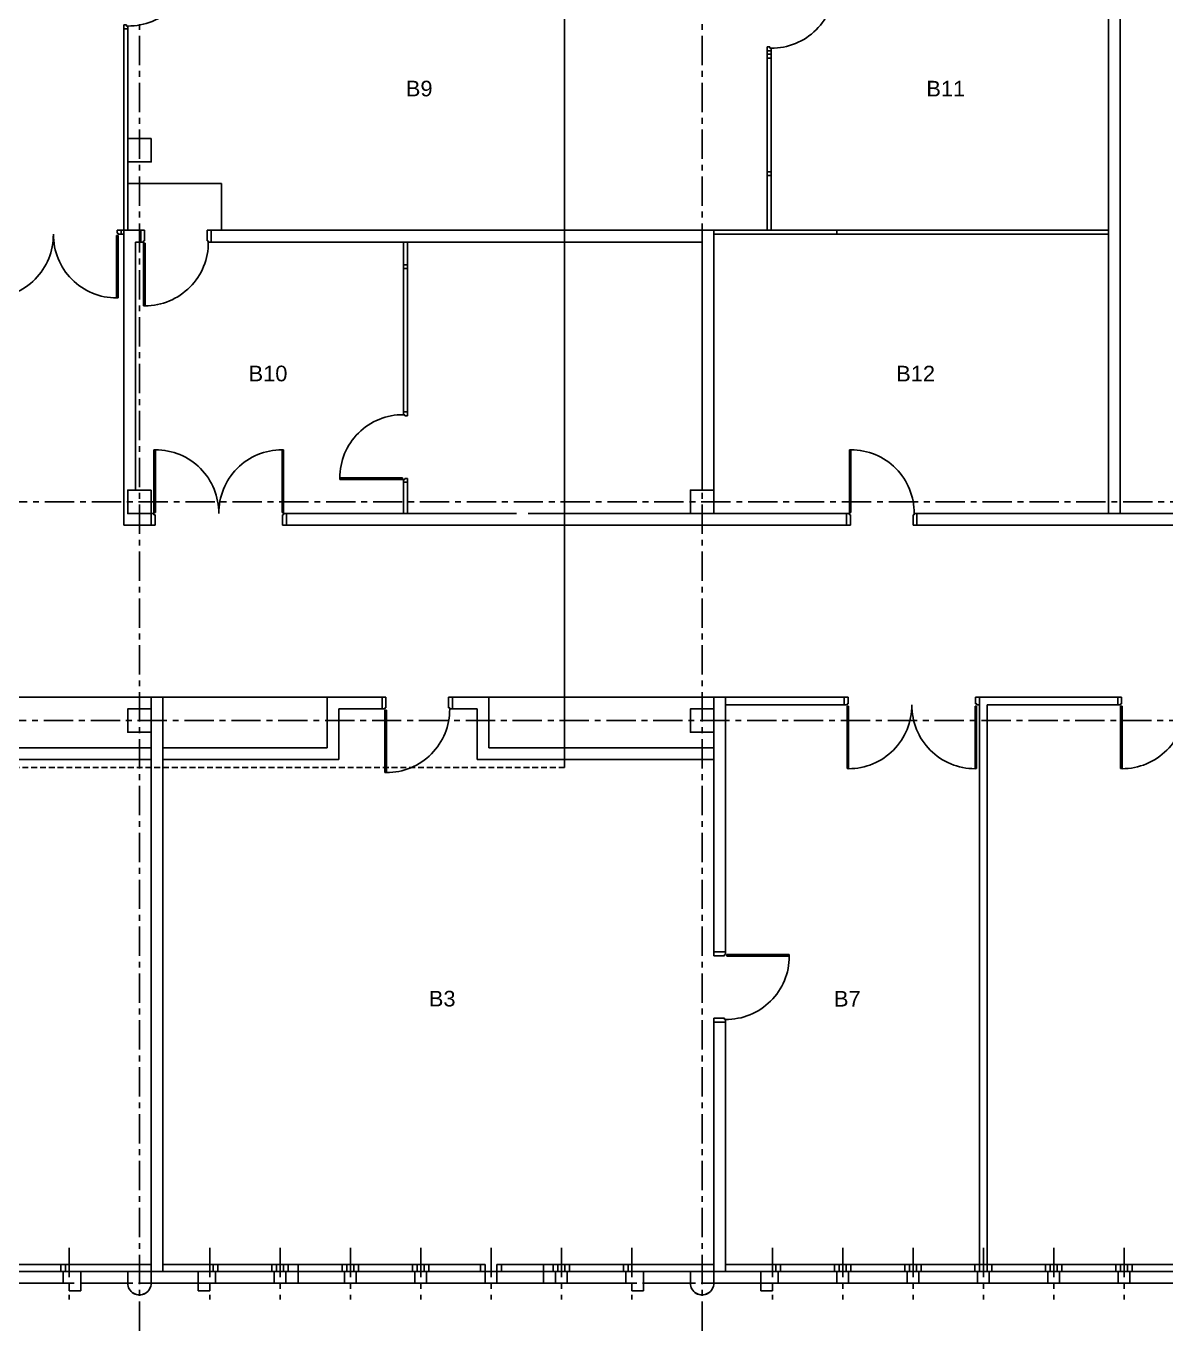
# Model space of a CAD drawing. Extents: x 1614 to 26454, y 2920 to 16595.
# Drawn here: x 6184 to 7643, y 2920 to 4590 of the extents above; entities that cross this region are included whole.
import ezdxf

# ---------------------------------------------------------------- set-up
doc = ezdxf.new("R2010")
doc.units = 0
doc.header["$MEASUREMENT"] = 0
doc.linetypes.add('AXES', pattern=[2, 1.25, -0.25, 0.25, -0.25])
doc.linetypes.add('CACHE', pattern=[0.375, 0.25, -0.125])
doc.layers.get('0').update_dxf_attribs({"linetype": 'CONTINUOUS'})
for name, color, linetype in [('BA_APPUI_FENETRE', 140, 'CONTINUOUS'), ('BA_AUVENT', 140, 'CACHE'), ('BA_AXE_TRAME', 253, 'AXES'), ('BA_CLOISON_EXISTANTE', 4, 'CONTINUOUS'), ('BA_DOUBLAGE', 134, 'CONTINUOUS'), ('BA_ESCALIER', 8, 'CONTINUOUS'), ('BA_MENUIS_EXTERIEURE', 6, 'CONTINUOUS'), ('BA_MENUIS_INTERIEURE', 202, 'CONTINUOUS'), ('BA_STRUCTURE', 5, 'CONTINUOUS'), ('TXT_REP_PIECE', 3, 'CONTINUOUS')]:
    doc.layers.add(name, color=color, linetype=linetype)

# ---------------------------------------------------------------- blocks, each defined once
blk = doc.blocks.new('baie1')
at = {"layer": 'BA_APPUI_FENETRE'}
blk.add_line((7.5, -5), (82.5, -5), dxfattribs=at)
at = {"layer": 'BA_DOUBLAGE'}
for p, q in [((4.5, 19), (0, 19)), ((85.5, 19), (90, 19))]:
    blk.add_line(p, q, dxfattribs=at)
at = {"layer": 'BA_MENUIS_EXTERIEURE'}
for p, q in [((4.5, 19), (85.5, 19)), ((4.5, 10), (4.5, 19)), ((10.5, 10), (10.5, 19)), ((79.5, 10), (79.5, 19)), ((85.5, 10), (85.5, 19)), ((4.5, 10), (85.5, 10))]:
    blk.add_line(p, q, dxfattribs=at)
at = {"layer": 'BA_STRUCTURE'}
for points in [[(0, 10), (7.5, 10), (7.5, -5), (0, -5)], [(90, -5), (82.5, -5), (82.5, 10), (90, 10)]]:
    blk.add_lwpolyline(points, dxfattribs=at)
blk = doc.blocks.new('P80_15')
for p, q in [((3.5, 96.5), (5.5, 96.5)), ((3.5, 16.5), (3.5, 96.5)), ((5.5, 16.5), (5.5, 96.6)), ((0, 0), (0, 15)), ((0, 15), (3.5, 15)), ((5, 0), (0, 0)), ((3.5, 16.5), (5.5, 16.5)), ((3.5, 15), (3.5, 13.5)), ((3.5, 13.5), (5, 13.5)), ((5, 13.5), (5, 0)), ((85, 13.5), (85, 0)), ((86.5, 13.5), (85, 13.5)), ((85, 0), (90, 0)), ((90, 15), (86.5, 15)), ((86.5, 15), (86.5, 13.5)), ((90, 0), (90, 15))]:
    blk.add_line(p, q)
for centre, radius, start, end in [((5.6, 15.7), 80.9, 359.5039, 90.0499), ((5, 13.5), 0, 270, 0), ((5.5, 16.5), 0, 270, 0)]:
    blk.add_arc(centre, radius, start, end)
blk = doc.blocks.new('P80_5')
for p, q in [((-5.5, 6.5), (-5.5, 86.6)), ((-3.5, 86.5), (-5.5, 86.5)), ((-3.5, 6.5), (-3.5, 86.5)), ((-90, 0), (-90, 5)), ((-90, 5), (-86.5, 5)), ((-85, 0), (-90, 0)), ((-86.5, 5), (-86.5, 3.5)), ((-86.5, 3.5), (-85, 3.5)), ((-85, 3.5), (-85, 0)), ((-3.5, 6.5), (-5.5, 6.5)), ((-5, 3.5), (-5, 0)), ((-3.5, 3.5), (-5, 3.5)), ((-5, 0), (0, 0)), ((0, 5), (-3.5, 5)), ((-3.5, 5), (-3.5, 3.5)), ((0, 0), (0, 5))]:
    blk.add_line(p, q)
for centre, radius, start, end in [((-5.6, 5.7), 80.9, 89.9501, 180.4961), ((-5.5, 6.5), 0, 180, 270), ((-5, 3.5), 0, 180, 270)]:
    blk.add_arc(centre, radius, start, end)
blk = doc.blocks.new('P160_15')
for p, q in [((3.5, 16.5), (3.5, 96.5)), ((3.5, 96.5), (5.5, 96.5)), ((5.5, 16.5), (5.5, 96.6)), ((167.5, 16.5), (167.5, 96.6)), ((169.5, 96.5), (167.5, 96.5)), ((169.5, 16.5), (169.5, 96.5)), ((0, 0), (0, 15)), ((0, 15), (3.5, 15)), ((5, 0), (0, 0)), ((3.5, 16.5), (5.5, 16.5)), ((3.5, 15), (3.5, 13.5)), ((3.5, 13.5), (5, 13.5)), ((5, 13.5), (5, 0)), ((169.5, 16.5), (167.5, 16.5)), ((168, 13.5), (168, 0)), ((169.5, 13.5), (168, 13.5)), ((168, 0), (173, 0)), ((169.5, 15), (169.5, 13.5)), ((173, 15), (169.5, 15)), ((173, 0), (173, 15))]:
    blk.add_line(p, q)
for centre, radius, start, end in [((5.6, 15.7), 80.9, 359.5039, 90.0499), ((167.4, 15.7), 80.9, 89.9501, 180.4961), ((5, 13.5), 0, 270, 0), ((5.5, 16.5), 0, 270, 0), ((167.5, 16.5), 0, 180, 270), ((168, 13.5), 0, 180, 270)]:
    blk.add_arc(centre, radius, start, end)

msp = doc.modelspace()

# ---------------------------------------------------------------- linework, layer by layer
at = {"layer": 'BA_APPUI_FENETRE'}
for p, q in [((6873.4, 4957.8), (6873.4, 3640.8)), ((6314.4, 2980.8), (6254.4, 2980.8)), ((6404.4, 2980.8), (6344.4, 2980.7)), ((6344.4, 2980.8), (6404.4, 2980.8)), ((6516.9, 2980.8), (6591.9, 2980.8)), ((6606.9, 2980.8), (6681.9, 2980.8)), ((6771.9, 2980.8), (6696.9, 2980.8)), ((6861.9, 2980.8), (6786.9, 2980.8)), ((7034.4, 2980.8), (6974.4, 2980.8)), ((7064.4, 2980.8), (7124.4, 2980.8)), ((7236.9, 2980.8), (7311.9, 2980.8)), ((7326.9, 2980.8), (7401.9, 2980.8)), ((7491.9, 2980.8), (7416.9, 2980.8)), ((7581.9, 2980.8), (7506.9, 2980.8))]:
    msp.add_line(p, q, dxfattribs=at)
at = {"layer": 'BA_AUVENT', "ltscale": 30}
msp.add_line((6873.4, 3640.8), (1684.4, 3640.8), dxfattribs=at)
at = {"layer": 'BA_AXE_TRAME', "ltscale": 30}
for p, q in [((6329.4, 2919.7), (6329.4, 8140.8)), ((7049.4, 2919.7), (7049.4, 4761.9)), ((4468.3, 3980.8), (8574.8, 3980.8)), ((3327, 3700.8), (9025.9, 3700.8)), ((6239.4, 3025.9), (6239.4, 2959.7)), ((6419.4, 3025.9), (6419.4, 2959.7)), ((6419.4, 3025.9), (6419.4, 2959.7)), ((6419.4, 3025.9), (6419.4, 2959.7)), ((6509.4, 3025.9), (6509.4, 2959.7)), ((6509.4, 3025.9), (6509.4, 2959.7)), ((6509.4, 3025.9), (6509.4, 2959.7)), ((6599.4, 3025.9), (6599.4, 2959.7)), ((6599.4, 3025.9), (6599.4, 2959.7)), ((6689.4, 3025.9), (6689.4, 2959.7)), ((6689.4, 3025.9), (6689.4, 2959.7)), ((6779.4, 3025.9), (6779.4, 2959.7)), ((6869.4, 3025.9), (6869.4, 2959.7)), ((6959.4, 3025.9), (6959.4, 2959.7)), ((7139.4, 3025.9), (7139.4, 2959.7)), ((7139.4, 3025.9), (7139.4, 2959.7)), ((7229.4, 3025.9), (7229.4, 2959.7)), ((7229.4, 3025.9), (7229.4, 2959.7)), ((7319.4, 3025.9), (7319.4, 2959.7)), ((7319.4, 3025.9), (7319.4, 2959.7)), ((7409.4, 3025.9), (7409.4, 2959.7)), ((7409.4, 3025.9), (7409.4, 2959.7)), ((7499.4, 3025.9), (7499.4, 2959.7)), ((7589.4, 3025.9), (7589.4, 2959.7)), ((4468.3, 2980.8), (8529.4, 2980.8))]:
    msp.add_line(p, q, dxfattribs=at)
at = {"layer": 'BA_CLOISON_EXISTANTE'}
for p, q in [((6309.4, 4586.2), (6309.4, 4328.3)), ((6314.4, 4586.2), (6314.4, 4328.3)), ((6305.8, 4328.3), (6305.8, 4323.3)), ((6309.4, 4328.3), (6305.8, 4328.3)), ((7064.4, 4328.3), (7569.4, 4328.3)), ((6309.4, 4323.3), (6305.8, 4323.3)), ((7064.4, 4323.3), (7569.4, 4323.3)), ((7079.4, 3730.8), (7231.4, 3730.8)), ((7404.4, 3730.8), (7404.4, 2995.8)), ((7404.4, 3730.8), (7581.4, 3730.8)), ((7079.4, 3720.8), (7231.4, 3720.8)), ((7414.4, 3720.8), (7414.4, 3004.8)), ((7414.4, 3720.8), (7581.4, 3720.8)), ((6494.4, 3665.8), (6489.4, 3665.8))]:
    msp.add_line(p, q, dxfattribs=at)
at = {"layer": 'BA_DOUBLAGE'}
for p, q in [((6251.4, 3004.8), (6239.4, 3004.8)), ((6329.4, 3004.8), (6317.7, 3004.8)), ((6329.4, 3004.8), (6317.7, 3004.8)), ((6329.4, 3004.8), (6317.7, 3004.8)), ((6329.4, 3004.8), (6341, 3004.8)), ((6329.4, 3004.8), (6341, 3004.8)), ((6329.4, 3004.8), (6344.4, 3004.8)), ((6513.9, 3004.8), (6509.4, 3004.8)), ((6594.9, 3004.8), (6599.4, 3004.8)), ((6603.9, 3004.8), (6599.4, 3004.8)), ((6684.9, 3004.8), (6689.4, 3004.8)), ((6693.9, 3004.8), (6689.4, 3004.8)), ((6864.9, 3004.8), (6869.4, 3004.8)), ((6971.4, 3004.8), (6959.4, 3004.8)), ((7049.4, 3004.8), (7037.7, 3004.8)), ((7049.4, 3004.8), (7037.7, 3004.8)), ((7049.4, 3004.8), (7037.7, 3004.8)), ((7049.4, 3004.8), (7061, 3004.8)), ((7049.4, 3004.8), (7061, 3004.8)), ((7049.4, 3004.8), (7064.4, 3004.8)), ((7127.4, 3004.8), (7139.4, 3004.8)), ((7233.9, 3004.8), (7229.4, 3004.8)), ((7314.9, 3004.8), (7319.4, 3004.8)), ((7323.9, 3004.8), (7319.4, 3004.8)), ((7494.9, 3004.8), (7499.4, 3004.8)), ((7503.9, 3004.8), (7499.4, 3004.8)), ((7584.9, 3004.8), (7589.4, 3004.8))]:
    msp.add_line(p, q, dxfattribs=at)
at = {"layer": 'BA_ESCALIER'}
for q in [(6314.4, 4388.3), (6434.4, 4328.3)]:
    msp.add_line((6434.4, 4388.3), q, dxfattribs=at)
at = {"layer": 'BA_MENUIS_EXTERIEURE'}
for p, q in [((6234.9, 3004.8), (6344.4, 3004.8)), ((6251.4, 2995.8), (6344.4, 2995.8)), ((6423.9, 3004.8), (6359.4, 3004.8)), ((6423.9, 2995.8), (6359.4, 2995.8)), ((6513.9, 3004.8), (6594.9, 3004.8)), ((6513.9, 2995.8), (6513.9, 3004.8)), ((6513.9, 2995.8), (6594.9, 2995.8)), ((6519.9, 2995.8), (6519.9, 3004.8)), ((6532.4, 3004.8), (6532.4, 2980.8)), ((6588.9, 2995.8), (6588.9, 3004.8)), ((6594.9, 2995.8), (6594.9, 3004.8)), ((6603.9, 3004.8), (6684.9, 3004.8)), ((6603.9, 2995.8), (6603.9, 3004.8)), ((6603.9, 2995.8), (6684.9, 2995.8)), ((6609.9, 2995.8), (6609.9, 3004.8)), ((6678.9, 2995.8), (6678.9, 3004.8)), ((6684.9, 2995.8), (6684.9, 3004.8)), ((6693.9, 2995.8), (6693.9, 3004.8)), ((6771.9, 3004.8), (6693.9, 3004.8)), ((6774.9, 2995.8), (6693.9, 2995.8)), ((6699.9, 2995.8), (6699.9, 3004.8)), ((6765.9, 2995.8), (6765.9, 3004.8)), ((6771.9, 2995.8), (6771.9, 3004.8)), ((6864.9, 2995.8), (6783.9, 2995.8)), ((6864.9, 3004.8), (6786.9, 3004.8)), ((6786.9, 2995.8), (6786.9, 3004.8)), ((6792.9, 2995.8), (6792.9, 3004.8)), ((6846.3, 3004.8), (6846.3, 2980.8)), ((6858.9, 2995.8), (6858.9, 3004.8)), ((6864.9, 2995.8), (6864.9, 3004.8)), ((6954.9, 3004.8), (7064.4, 3004.8)), ((6954.9, 2995.8), (7064.4, 2995.8)), ((7143.9, 3004.8), (7079.4, 3004.8)), ((7143.9, 2995.8), (7079.4, 2995.8)), ((7233.9, 3004.8), (7314.9, 3004.8)), ((7233.9, 2995.8), (7233.9, 3004.8)), ((7233.9, 2995.8), (7314.9, 2995.8)), ((7239.9, 2995.8), (7239.9, 3004.8)), ((7308.9, 2995.8), (7308.9, 3004.8)), ((7314.9, 2995.8), (7314.9, 3004.8)), ((7323.9, 3004.8), (7401.9, 3004.8)), ((7323.9, 2995.8), (7323.9, 3004.8)), ((7323.9, 2995.8), (7404.9, 2995.8)), ((7329.9, 2995.8), (7329.9, 3004.8)), ((7398.4, 2995.8), (7398.4, 3004.8)), ((7494.9, 3004.8), (7401.9, 3004.8)), ((7404.4, 2995.8), (7404.4, 3004.8)), ((7414.4, 2995.8), (7414.4, 3004.8)), ((7494.9, 2995.8), (7416.9, 2995.8)), ((7420.4, 2995.8), (7420.4, 3004.8)), ((7488.9, 2995.8), (7488.9, 3004.8)), ((7494.9, 2995.8), (7494.9, 3004.8)), ((7584.9, 3004.8), (7503.9, 3004.8)), ((7503.9, 2995.8), (7503.9, 3004.8)), ((7584.9, 2995.8), (7503.9, 2995.8)), ((7509.9, 2995.8), (7509.9, 3004.8)), ((7578.9, 2995.8), (7578.9, 3004.8)), ((7584.9, 2995.8), (7584.9, 3004.8))]:
    msp.add_line(p, q, dxfattribs=at)
at = {"layer": 'BA_MENUIS_INTERIEURE'}
for p, q in [((7132.7, 4557.9), (7132.7, 4329.3)), ((7132.7, 4553.7), (7137.7, 4553.7)), ((7132.7, 4548.7), (7137.7, 4548.7)), ((7137.7, 4557.9), (7137.7, 4329.3)), ((7132.7, 4403.3), (7137.7, 4403.3)), ((7132.7, 4398.3), (7137.7, 4398.3)), ((6300.8, 4328.3), (6305.8, 4328.3)), ((6300.8, 4324.8), (6300.8, 4328.3)), ((7221.9, 4328.3), (7221.9, 4323.3)), ((6302.2, 4321.8), (6300.2, 4321.8)), ((6300.2, 4321.8), (6300.2, 4241.7)), ((6302.3, 4324.8), (6300.8, 4324.8)), ((6302.2, 4321.8), (6302.2, 4241.8)), ((6302.3, 4323.3), (6302.3, 4324.8)), ((6305.8, 4323.3), (6302.3, 4323.3)), ((6667.4, 4095.8), (6667.4, 4313.3)), ((6672.4, 4095.8), (6672.4, 4313.3)), ((6672.4, 4284.3), (6667.4, 4284.3)), ((6672.4, 4279.3), (6667.4, 4279.3)), ((6302.2, 4241.8), (6300.2, 4241.8)), ((6667.4, 3965.8), (6667.4, 4005.8)), ((6672.4, 3965.8), (6672.4, 4005.8)), ((6025.4, 3730.8), (6344.4, 3730.8)), ((6359.4, 3730.8), (6569.4, 3730.8)), ((6776.4, 3730.8), (7064.4, 3730.8)), ((7231.4, 3730.8), (7231.4, 3720.8)), ((7236.4, 3730.8), (7231.4, 3730.8)), ((7236.4, 3722.3), (7236.4, 3730.8)), ((7399.4, 3722.3), (7399.4, 3730.8)), ((7399.4, 3730.8), (7404.4, 3730.8)), ((7404.4, 3730.8), (7404.4, 3720.8)), ((7581.4, 3730.8), (7581.4, 3720.8)), ((7586.4, 3730.8), (7581.4, 3730.8)), ((7586.4, 3722.3), (7586.4, 3730.8)), ((7231.4, 3720.8), (7234.9, 3720.8)), ((7234.9, 3720.8), (7234.9, 3722.3)), ((7234.9, 3722.3), (7236.4, 3722.3)), ((7234.9, 3719.3), (7236.9, 3719.3)), ((7234.9, 3719.3), (7234.9, 3639.3)), ((7236.9, 3719.3), (7236.9, 3639.2)), ((7398.8, 3719.3), (7398.8, 3639.2)), ((7400.8, 3719.3), (7398.8, 3719.3)), ((7400.9, 3722.3), (7399.4, 3722.3)), ((7400.8, 3719.3), (7400.8, 3639.3)), ((7400.9, 3720.8), (7400.9, 3722.3)), ((7404.4, 3720.8), (7400.9, 3720.8)), ((7581.4, 3720.8), (7584.9, 3720.8)), ((7584.9, 3720.8), (7584.9, 3722.3)), ((7584.9, 3722.3), (7586.4, 3722.3)), ((7584.9, 3719.3), (7584.9, 3639.3)), ((7584.9, 3719.3), (7586.9, 3719.3)), ((7586.9, 3719.3), (7586.9, 3639.2)), ((6359.4, 3665.8), (6489.4, 3665.8)), ((7234.9, 3639.3), (7236.9, 3639.3)), ((7400.8, 3639.3), (7398.8, 3639.3)), ((7584.9, 3639.3), (7586.9, 3639.3))]:
    msp.add_line(p, q, dxfattribs=at)
for centre, radius, start, end in [((6138.3, 4322.6), 80.9, 269.9501, 0.4961), ((6300.2, 4322.6), 80.9, 179.5039, 270.0499), ((6300.2, 4321.8), 0, 90, 180), ((6300.8, 4324.8), 0, 90, 180), ((7236.4, 3722.3), 0, 0, 90), ((7236.9, 3720.1), 80.9, 269.9501, 0.4961), ((7236.9, 3719.3), 0, 0, 90), ((7398.8, 3720.1), 80.9, 179.5039, 270.0499), ((7398.8, 3719.3), 0, 90, 180), ((7399.4, 3722.3), 0, 90, 180), ((7586.4, 3722.3), 0, 0, 90), ((7586.9, 3720.1), 80.9, 269.9501, 0.4961), ((7586.9, 3719.3), 0, 0, 90)]:
    msp.add_arc(centre, radius, start, end, dxfattribs=at)
at = {"layer": 'BA_STRUCTURE'}
for p, q in [((7569.4, 4685.8), (7569.4, 3965.8)), ((7584.4, 4685.8), (7584.4, 3965.8)), ((6309.4, 4328.3), (6309.4, 3950.8)), ((6331, 4328.3), (6309.4, 4328.3)), ((7064.4, 4328.3), (6421, 4328.3)), ((6826.9, 4328.3), (6811.9, 4328.3)), ((7064.4, 4328.3), (7064.4, 3995.8)), ((6324.4, 4313.3), (6324.4, 3995.8)), ((6331, 4313.3), (6324.4, 4313.3)), ((7049.4, 4313.3), (6421, 4313.3)), ((7049.4, 4313.3), (7049.4, 3995.8)), ((6324.4, 3965.8), (6344.4, 3965.8)), ((6517.4, 3965.8), (6811.9, 3965.8)), ((6826.9, 3965.8), (7234.4, 3965.8)), ((7324.4, 3965.8), (7954.4, 3965.8)), ((6309.4, 3950.8), (6344.4, 3950.8)), ((6517.4, 3950.8), (7234.4, 3950.8)), ((7324.4, 3950.8), (7954.4, 3950.8)), ((6344.4, 3730.8), (6344.4, 2995.8)), ((6344.4, 3730.8), (6359.4, 3730.8)), ((6359.4, 3730.8), (6359.4, 2995.8)), ((6569.4, 3730.8), (6569.4, 3665.8)), ((6569.4, 3730.8), (6639.9, 3730.8)), ((6729.9, 3730.8), (6776.4, 3730.8)), ((6776.4, 3730.8), (6776.4, 3665.8)), ((7064.4, 3730.8), (7064.4, 3404.8)), ((7064.4, 3730.8), (7079.4, 3730.8)), ((7079.4, 3730.8), (7079.4, 3404.8)), ((6584.4, 3715.8), (6639.9, 3715.8)), ((6584.4, 3715.8), (6584.4, 3650.8)), ((6729.9, 3715.8), (6761.4, 3715.8)), ((6761.4, 3715.8), (6761.4, 3650.8)), ((5961.9, 3665.8), (6344.4, 3665.8)), ((6359.4, 3665.8), (6569.4, 3665.8)), ((7064.4, 3665.8), (6776.4, 3665.8)), ((5946.9, 3650.8), (6344.4, 3650.8)), ((6359.4, 3650.8), (6584.4, 3650.8)), ((7064.4, 3650.8), (6761.4, 3650.8)), ((7064.4, 3314.8), (7064.4, 2995.8)), ((7079.4, 3314.8), (7079.4, 2995.8)), ((6239.4, 2995.8), (6254.4, 2995.8)), ((6254.4, 2995.8), (6254.4, 2970.8)), ((6344.4, 2995.8), (6314.4, 2995.8)), ((6314.4, 2980.8), (6314.4, 2995.8)), ((6314.4, 2995.8), (6314.4, 2980.7)), ((6314.4, 2985.8), (6314.4, 2995.8)), ((6314.4, 2985.8), (6314.4, 2995.8)), ((6314.4, 2995.8), (6314.4, 2980.7)), ((6314.4, 2995.8), (6344.4, 2995.8)), ((6314.4, 2985.8), (6314.4, 2995.8)), ((6344.4, 2995.8), (6344.4, 2980.7)), ((6344.4, 2985.8), (6344.4, 2995.8)), ((6344.4, 2985.8), (6344.4, 2995.8)), ((6344.4, 2995.8), (6344.4, 2980.7)), ((6344.4, 2980.8), (6344.4, 2995.8)), ((6344.4, 2985.8), (6344.4, 2995.8)), ((6344.4, 2995.8), (6359.4, 2995.8)), ((6419.4, 2995.8), (6404.4, 2995.8)), ((6404.4, 2995.8), (6404.4, 2970.8)), ((6959.4, 2995.8), (6974.4, 2995.8)), ((6974.4, 2995.8), (6974.4, 2970.8)), ((7034.4, 2980.8), (7034.4, 2995.8)), ((7034.4, 2995.8), (7034.4, 2980.7)), ((7064.4, 2995.8), (7034.4, 2995.8)), ((7034.4, 2985.8), (7034.4, 2995.8)), ((7034.4, 2985.8), (7034.4, 2995.8)), ((7034.4, 2995.8), (7034.4, 2980.7)), ((7034.4, 2995.8), (7064.4, 2995.8)), ((7034.4, 2985.8), (7034.4, 2995.8)), ((7064.4, 2985.8), (7064.4, 2995.8)), ((7064.4, 2995.8), (7064.4, 2980.7)), ((7064.4, 2985.8), (7064.4, 2995.8)), ((7064.4, 2995.8), (7064.4, 2980.7)), ((7064.4, 2980.8), (7064.4, 2995.8)), ((7064.4, 2985.8), (7064.4, 2995.8)), ((7064.4, 2995.8), (7079.4, 2995.8)), ((7139.4, 2995.8), (7124.4, 2995.8)), ((7124.4, 2995.8), (7124.4, 2970.8)), ((6239.4, 2980.8), (6239.4, 2970.8)), ((6419.4, 2980.8), (6419.4, 2970.8)), ((6959.4, 2980.8), (6959.4, 2970.8)), ((7139.4, 2980.8), (7139.4, 2970.8)), ((6239.4, 2970.8), (6254.4, 2970.8)), ((6419.4, 2970.8), (6404.4, 2970.8)), ((6959.4, 2970.8), (6974.4, 2970.8)), ((7139.4, 2970.8), (7124.4, 2970.8))]:
    msp.add_line(p, q, dxfattribs=at)
for points in [[(6344.4, 4445.8), (6314.4, 4445.8), (6314.4, 4415.8), (6344.4, 4415.8)], [(6344.4, 3995.8), (6314.4, 3995.8), (6314.4, 3965.8), (6344.4, 3965.8)], [(7064.4, 3995.8), (7034.4, 3995.8), (7034.4, 3965.8), (7064.4, 3965.8)], [(6344.4, 3715.8), (6314.4, 3715.8), (6314.4, 3685.8), (6344.4, 3685.8)], [(7064.4, 3715.8), (7034.4, 3715.8), (7034.4, 3685.8), (7064.4, 3685.8)]]:
    msp.add_lwpolyline(points, close=True, dxfattribs=at)
for points in [[(6509.4, 2995.8), (6516.9, 2995.8), (6516.9, 2980.8), (6509.4, 2980.8)], [(6599.4, 2980.8), (6591.9, 2980.8), (6591.9, 2995.8), (6599.4, 2995.8)], [(6599.4, 2995.8), (6606.9, 2995.8), (6606.9, 2980.8), (6599.4, 2980.8)], [(6689.4, 2980.8), (6681.9, 2980.8), (6681.9, 2995.8), (6689.4, 2995.8)], [(6689.4, 2980.8), (6696.9, 2980.8), (6696.9, 2995.8), (6689.4, 2995.8)], [(6779.4, 2995.8), (6771.9, 2995.8), (6771.9, 2980.8), (6779.4, 2980.8)], [(6779.4, 2980.8), (6786.9, 2980.8), (6786.9, 2995.8), (6779.4, 2995.8)], [(6869.4, 2995.8), (6861.9, 2995.8), (6861.9, 2980.8), (6869.4, 2980.8)], [(7229.4, 2995.8), (7236.9, 2995.8), (7236.9, 2980.8), (7229.4, 2980.8)], [(7319.4, 2980.8), (7311.9, 2980.8), (7311.9, 2995.8), (7319.4, 2995.8)], [(7319.4, 2995.8), (7326.9, 2995.8), (7326.9, 2980.8), (7319.4, 2980.8)], [(7409.4, 2980.8), (7401.9, 2980.8), (7401.9, 2995.8), (7409.4, 2995.8)], [(7409.4, 2980.8), (7416.9, 2980.8), (7416.9, 2995.8), (7409.4, 2995.8)], [(7499.4, 2995.8), (7491.9, 2995.8), (7491.9, 2980.8), (7499.4, 2980.8)], [(7499.4, 2980.8), (7506.9, 2980.8), (7506.9, 2995.8), (7499.4, 2995.8)], [(7589.4, 2995.8), (7581.9, 2995.8), (7581.9, 2980.8), (7589.4, 2980.8)]]:
    msp.add_lwpolyline(points, dxfattribs=at)
for centre, start, end in [((6329.4, 2980.8), 180, 0.299), ((6329.4, 2980.8), 179.701, 0), ((7049.4, 2980.8), 180, 0.299), ((7049.4, 2980.8), 179.701, 0)]:
    msp.add_arc(centre, 15, start, end, dxfattribs=at)

# ---------------------------------------------------------------- block references
at = {"layer": 'BA_MENUIS_INTERIEURE', "xscale": -1}
for name, p, rotation in [('P80_5', (6309.4, 4676.2), 270), ('P80_5', (7132.7, 4647.9), 270), ('P80_15', (6331, 4328.3), 180), ('P80_5', (6672.4, 4005.8), 90), ('P80_15', (6639.9, 3730.8), 179.9999999999999)]:
    msp.add_blockref(name, p, dxfattribs=dict(at, rotation=rotation))
at = {"layer": 'BA_MENUIS_INTERIEURE'}
for name, p, rotation in [('P160_15', (6344.4, 3950.8), 359.9999999999999), ('P80_15', (7064.4, 3404.8), 270.0000000000001)]:
    msp.add_blockref(name, p, dxfattribs=dict(at, rotation=rotation))
msp.add_blockref('P80_15', (7234.4, 3950.8), dxfattribs=at)
at = {"layer": 'BA_STRUCTURE', "xscale": -1}
for p in [(6239.4, 2985.8), (6959.4, 2985.8), (7679.4, 2985.8)]:
    msp.add_blockref('baie1', p, dxfattribs=at)
at = {"layer": 'BA_STRUCTURE', "rotation": 359.9999999999999}
for p in [(6419.4, 2985.8), (7139.4, 2985.8)]:
    msp.add_blockref('baie1', p, dxfattribs=at)

# ---------------------------------------------------------------- texts
at = {"layer": 'TXT_REP_PIECE', "char_height": 20, "width": 224.767, "attachment_point": 5, "rotation": 0}
for s, insert in [('{\\fArial|b0|i0|c0|p34;B9}', (6687.4, 4509.6)), ('{\\fArial|b0|i0|c0|p34;B11}', (7361.3, 4509.6)), ('{\\fArial|b0|i0|c0|p34;B10}', (6493.9, 4144.9)), ('{\\fArial|b0|i0|c0|p34;B3}', (6716.8, 3344.8)), ('{\\fArial|b0|i0|c0|p34;B7}', (7235.3, 3344.8))]:
    msp.add_mtext(s, dxfattribs=dict(at, insert=insert))
at = {"layer": 'TXT_REP_PIECE', "insert": (7322.7, 4144.9), "char_height": 20, "width": 224.767, "attachment_point": 5}
msp.add_mtext('{\\fArial|b0|i0|c0|p34;B12}', dxfattribs=at)

doc.saveas('drawing.dxf')
